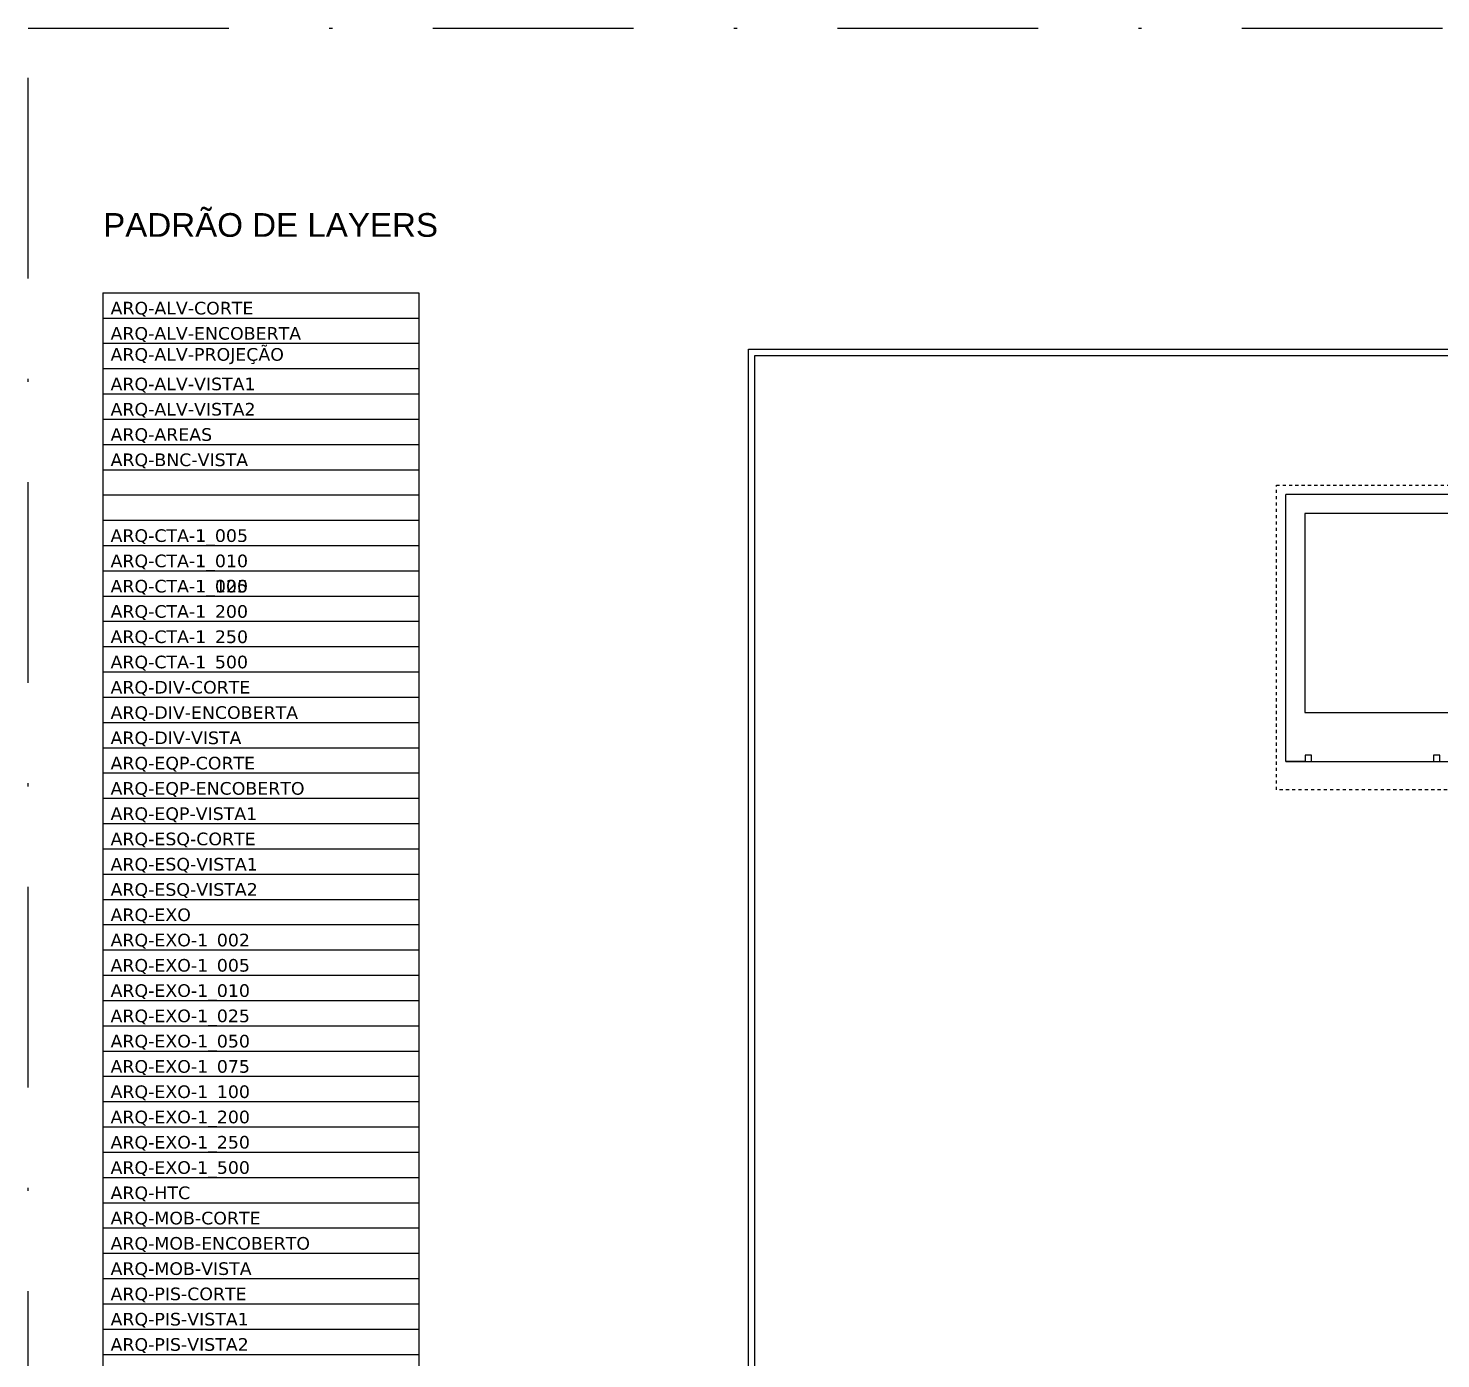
# Model space of a CAD drawing. Extents: x 175 to 308, y 27 to 112.
# Drawn here: x 175.24 to 219.93, y 69.6 to 111.71 of the extents above; entities that cross this region are included whole.
import ezdxf

# ---------------------------------------------------------------- set-up
doc = ezdxf.new("R2010")
doc.units = 0
doc.header["$LTSCALE"] = 0.01
for name, pattern in [('C5', [60, 50, -5, 0, -5]), ('CONTINU', [0]), ('DASHDOT', [25.4, 12.7, -6.35, 0, -6.35]), ('HIDDEN', [9.525, 6.35, -3.175])]:
    doc.linetypes.add(name, pattern=pattern)
doc.layers.get('0').update_dxf_attribs({"linetype": 'CONTINUOUS'})
for name, color, linetype in [('A-COTAS', 1, 'CONTINUOUS'), ('A-MURO', 2, 'CONTINUOUS'), ('A-PISOS-NIVEL', 1, 'CONTINUOUS'), ('AR-PRJ-COB', 2, 'HIDDEN'), ('ARQ-ALV-CORTE', 3, 'CONTINUOUS'), ('ARQ-ALV-ENCOBERTA', 8, 'CONTINUOUS'), ('ARQ-ALV-PROJEÇÃO', 8, 'CONTINUOUS'), ('ARQ-ALV-VISTA1', 2, 'CONTINUOUS'), ('ARQ-ALV-VISTA2', 2, 'CONTINUOUS'), ('ARQ-AREAS', 7, 'CONTINUOUS'), ('ARQ-BNC-VISTA', 1, 'CONTINUOUS'), ('ARQ-CTA-1_005', 1, 'C5'), ('ARQ-CTA-1_010', 1, 'C5'), ('ARQ-CTA-1_025', 1, 'CONTINUOUS'), ('ARQ-CTA-1_100', 1, 'CONTINUOUS'), ('ARQ-CTA-1_200', 1, 'C5'), ('ARQ-CTA-1_250', 1, 'CONTINUOUS'), ('ARQ-CTA-1_500', 1, 'CONTINUOUS'), ('ARQ-DIV-CORTE', 2, 'CONTINUOUS'), ('ARQ-DIV-ENCOBERTA', 8, 'CONTINUOUS'), ('ARQ-DIV-VISTA', 1, 'CONTINUOUS'), ('ARQ-EQP-CORTE', 2, 'CONTINUOUS'), ('ARQ-EQP-ENCOBERTO', 8, 'CONTINUOUS'), ('ARQ-EQP-VISTA', 1, 'CONTINUOUS'), ('ARQ-ESQ-CORTE', 3, 'CONTINUOUS'), ('ARQ-ESQ-VISTA1', 2, 'CONTINUOUS'), ('ARQ-ESQ-VISTA2', 1, 'CONTINUOUS'), ('ARQ-EXO', 251, 'C5'), ('ARQ-EXO-1_002', 251, 'C5'), ('ARQ-EXO-1_005', 251, 'C5'), ('ARQ-EXO-1_010', 251, 'C5'), ('ARQ-EXO-1_025', 251, 'C5'), ('ARQ-EXO-1_050', 251, 'C5'), ('ARQ-EXO-1_100', 251, 'C5'), ('ARQ-EXO-1_200', 251, 'C5'), ('ARQ-EXO-1_250', 251, 'C5'), ('ARQ-EXO-1_500', 251, 'C5'), ('ARQ-HTC', 9, 'CONTINUOUS'), ('ARQ-MOB-CORTE', 2, 'CONTINUOUS'), ('ARQ-MOB-ENCOBERTO', 8, 'HIDDEN'), ('ARQ-MOB-VISTA', 1, 'CONTINU'), ('ARQ-PIS-CORTE', 2, 'CONTINUOUS'), ('ARQ-PIS-VISTA1', 1, 'CONTINUOUS'), ('ARQ-PIS-VISTA2', 2, 'CONTINUOUS'), ('ARQ-TXT', 2, 'CONTINUOUS')]:
    doc.layers.add(name, color=color, linetype=linetype)
doc.styles.add('ESC-50-A20', font='arial.ttf', dxfattribs={"height": 0.1})
doc.styles.get("Standard").update_dxf_attribs({"font": 'simplex.shx'})

msp = doc.modelspace()

# ---------------------------------------------------------------- linework, layer by layer
at = {"color": 251}
for p, q in [((177.593, 103.34), (187.593, 103.34)), ((177.593, 103.34), (177.593, 31.34)), ((187.593, 103.34), (187.593, 31.306)), ((177.593, 102.54), (187.593, 102.54)), ((177.593, 101.74), (187.593, 101.74)), ((177.593, 100.94), (187.593, 100.94)), ((177.593, 100.14), (187.593, 100.14)), ((177.593, 99.34), (187.593, 99.34)), ((177.593, 98.54), (187.593, 98.54)), ((177.593, 97.74), (187.593, 97.74)), ((177.593, 96.94), (187.593, 96.94)), ((177.593, 96.14), (187.593, 96.14)), ((177.593, 95.34), (187.593, 95.34)), ((177.593, 94.54), (187.593, 94.54)), ((177.593, 93.74), (187.593, 93.74)), ((177.593, 92.94), (187.593, 92.94)), ((177.593, 92.14), (187.593, 92.14)), ((177.593, 91.34), (187.593, 91.34)), ((177.593, 90.54), (187.593, 90.54)), ((177.593, 89.74), (187.593, 89.74)), ((177.593, 88.94), (187.593, 88.94)), ((177.593, 88.14), (187.593, 88.14)), ((177.593, 87.34), (187.593, 87.34)), ((177.593, 86.54), (187.593, 86.54)), ((177.593, 85.74), (187.593, 85.74)), ((177.593, 84.94), (187.593, 84.94)), ((177.593, 84.14), (187.593, 84.14)), ((177.593, 83.34), (187.593, 83.34)), ((177.593, 82.54), (187.593, 82.54)), ((177.593, 81.74), (187.593, 81.74)), ((177.593, 80.94), (187.593, 80.94)), ((177.593, 80.14), (187.593, 80.14)), ((177.593, 79.34), (187.593, 79.34)), ((177.593, 78.54), (187.593, 78.54)), ((177.593, 77.74), (187.593, 77.74)), ((177.593, 76.94), (187.593, 76.94)), ((177.593, 76.14), (187.593, 76.14)), ((177.593, 75.34), (187.593, 75.34)), ((177.593, 74.54), (187.593, 74.54)), ((177.593, 73.74), (187.593, 73.74)), ((177.593, 72.94), (187.593, 72.94)), ((177.593, 72.14), (187.593, 72.14)), ((177.593, 71.34), (187.593, 71.34)), ((177.593, 70.54), (187.593, 70.54)), ((177.593, 69.74), (187.593, 69.74))]:
    msp.add_line(p, q, dxfattribs=at)
at = {"linetype": 'DASHDOT', "ltscale": 50}
msp.add_lwpolyline([(175.238, 111.711), (308.207, 111.711), (308.207, 26.99), (175.238, 26.99)], close=True, dxfattribs=at)
at = {"layer": 'A-COTAS', "color": 251}
for points in [[(215.628, 90.053), (272.828, 90.053), (272.828, 96.353), (215.628, 96.353)], [(219.903, 88.703), (219.703, 88.703), (219.703, 88.503), (219.903, 88.503)]]:
    msp.add_lwpolyline(points, close=True, dxfattribs=at)
at = {"layer": 'A-MURO', "color": 251}
for p, q in [((198.028, 51.553), (198.028, 101.553)), ((198.028, 101.553), (278.028, 101.553)), ((198.228, 51.553), (198.228, 101.353)), ((198.228, 101.353), (277.793, 101.353))]:
    msp.add_line(p, q, dxfattribs=at)
at = {"layer": 'A-PISOS-NIVEL', "color": 251}
for p, q in [((215.028, 88.503), (215.028, 96.953)), ((273.428, 96.953), (215.028, 96.953)), ((215.028, 88.503), (215.843, 88.503)), ((215.643, 88.503), (215.028, 88.503)), ((215.843, 88.503), (242.628, 88.503))]:
    msp.add_line(p, q, dxfattribs=at)
msp.add_lwpolyline([(215.843, 88.703), (215.643, 88.703), (215.643, 88.503), (215.843, 88.503)], close=True, dxfattribs=at)
at = {"layer": 'AR-PRJ-COB', "color": 251, "ltscale": 0.5}
msp.add_lwpolyline([(214.728, 97.253), (273.728, 97.253), (273.728, 87.603), (214.728, 87.603)], close=True, dxfattribs=at)

# ---------------------------------------------------------------- texts
at = {"layer": 'ARQ-ALV-CORTE', "insert": (177.843, 103.053), "char_height": 0.4, "attachment_point": 1}
msp.add_mtext_dynamic_manual_height_columns('{\\fVerdana|b0|i0|c0|p34;ARQ-ALV-CORTE}', width=14.41568, gutter_width=12.5, heights=[0], dxfattribs=at)
at = {"layer": 'ARQ-ALV-ENCOBERTA', "insert": (177.843, 102.253), "char_height": 0.4, "attachment_point": 1}
msp.add_mtext_dynamic_manual_height_columns('{\\fVerdana|b0|i0|c0|p34;ARQ-ALV-ENCOBERTA}', width=14.41568, gutter_width=12.5, heights=[0], dxfattribs=at)
at = {"layer": 'ARQ-ALV-PROJEÇÃO', "insert": (177.843, 101.588), "char_height": 0.4, "attachment_point": 1}
msp.add_mtext_dynamic_manual_height_columns('{\\fVerdana|b0|i0|c0|p34;ARQ-ALV-PROJEÇÃO}', width=14.41568, gutter_width=12.5, heights=[0], dxfattribs=at)
at = {"layer": 'ARQ-ALV-VISTA1', "insert": (177.843, 100.653), "char_height": 0.4, "attachment_point": 1}
msp.add_mtext_dynamic_manual_height_columns('{\\fVerdana|b0|i0|c0|p34;ARQ-ALV-VISTA1}', width=14.41568, gutter_width=12.5, heights=[0], dxfattribs=at)
at = {"layer": 'ARQ-ALV-VISTA2', "insert": (177.843, 99.853), "char_height": 0.4, "attachment_point": 1}
msp.add_mtext_dynamic_manual_height_columns('{\\fVerdana|b0|i0|c0|p34;ARQ-ALV-VISTA2}', width=14.41568, gutter_width=12.5, heights=[0], dxfattribs=at)
at = {"layer": 'ARQ-AREAS', "insert": (177.843, 99.053), "char_height": 0.4, "attachment_point": 1}
msp.add_mtext_dynamic_manual_height_columns('{\\fVerdana|b0|i0|c0|p34;ARQ-AREAS}', width=14.41568, gutter_width=12.5, heights=[0], dxfattribs=at)
at = {"layer": 'ARQ-BNC-VISTA', "insert": (177.843, 98.253), "char_height": 0.4, "attachment_point": 1}
msp.add_mtext_dynamic_manual_height_columns('{\\fVerdana|b0|i0|c0|p34;ARQ-BNC-VISTA}', width=14.41568, gutter_width=12.5, heights=[0], dxfattribs=at)
at = {"layer": 'ARQ-CTA-1_005', "insert": (177.843, 95.853), "char_height": 0.4, "attachment_point": 1}
msp.add_mtext_dynamic_manual_height_columns('{\\fVerdana|b0|i0|c0|p34;ARQ-CTA-1_005}', width=14.41568, gutter_width=12.5, heights=[0], dxfattribs=at)
at = {"layer": 'ARQ-CTA-1_010', "insert": (177.843, 95.053), "char_height": 0.4, "attachment_point": 1}
msp.add_mtext_dynamic_manual_height_columns('{\\fVerdana|b0|i0|c0|p34;ARQ-CTA-1_010}', width=14.41568, gutter_width=12.5, heights=[0], dxfattribs=at)
at = {"layer": 'ARQ-CTA-1_025', "insert": (177.843, 94.253), "char_height": 0.4, "attachment_point": 1}
msp.add_mtext_dynamic_manual_height_columns('{\\fVerdana|b0|i0|c0|p34;ARQ-CTA-1_025}', width=14.41568, gutter_width=12.5, heights=[0], dxfattribs=at)
at = {"layer": 'ARQ-CTA-1_100', "insert": (177.843, 94.253), "char_height": 0.4, "attachment_point": 1}
msp.add_mtext_dynamic_manual_height_columns('{\\fVerdana|b0|i0|c0|p34;ARQ-CTA-1_100}', width=14.41568, gutter_width=12.5, heights=[0], dxfattribs=at)
at = {"layer": 'ARQ-CTA-1_200', "insert": (177.843, 93.453), "char_height": 0.4, "attachment_point": 1}
msp.add_mtext_dynamic_manual_height_columns('{\\fVerdana|b0|i0|c0|p34;ARQ-CTA-1_200}', width=14.41568, gutter_width=12.5, heights=[0], dxfattribs=at)
at = {"layer": 'ARQ-CTA-1_250', "insert": (177.843, 92.653), "char_height": 0.4, "attachment_point": 1}
msp.add_mtext_dynamic_manual_height_columns('{\\fVerdana|b0|i0|c0|p34;ARQ-CTA-1_250}', width=14.41568, gutter_width=12.5, heights=[0], dxfattribs=at)
at = {"layer": 'ARQ-CTA-1_500', "insert": (177.843, 91.853), "char_height": 0.4, "attachment_point": 1}
msp.add_mtext_dynamic_manual_height_columns('{\\fVerdana|b0|i0|c0|p34;ARQ-CTA-1_500}', width=14.41568, gutter_width=12.5, heights=[0], dxfattribs=at)
at = {"layer": 'ARQ-DIV-CORTE', "insert": (177.843, 91.053), "char_height": 0.4, "attachment_point": 1}
msp.add_mtext_dynamic_manual_height_columns('{\\fVerdana|b0|i0|c0|p34;ARQ-DIV-CORTE}', width=14.41568, gutter_width=12.5, heights=[0], dxfattribs=at)
at = {"layer": 'ARQ-DIV-ENCOBERTA', "insert": (177.843, 90.253), "char_height": 0.4, "attachment_point": 1}
msp.add_mtext_dynamic_manual_height_columns('{\\fVerdana|b0|i0|c0|p34;ARQ-DIV-ENCOBERTA}', width=14.41568, gutter_width=12.5, heights=[0], dxfattribs=at)
at = {"layer": 'ARQ-DIV-VISTA', "insert": (177.843, 89.453), "char_height": 0.4, "attachment_point": 1}
msp.add_mtext_dynamic_manual_height_columns('{\\fVerdana|b0|i0|c0|p34;ARQ-DIV-VISTA}', width=14.41568, gutter_width=12.5, heights=[0], dxfattribs=at)
at = {"layer": 'ARQ-EQP-CORTE', "insert": (177.843, 88.653), "char_height": 0.4, "attachment_point": 1}
msp.add_mtext_dynamic_manual_height_columns('{\\fVerdana|b0|i0|c0|p34;ARQ-EQP-CORTE}', width=14.41568, gutter_width=12.5, heights=[0], dxfattribs=at)
at = {"layer": 'ARQ-EQP-ENCOBERTO', "insert": (177.843, 87.853), "char_height": 0.4, "attachment_point": 1}
msp.add_mtext_dynamic_manual_height_columns('{\\fVerdana|b0|i0|c0|p34;ARQ-EQP-ENCOBERTO}', width=14.41568, gutter_width=12.5, heights=[0], dxfattribs=at)
at = {"layer": 'ARQ-EQP-VISTA', "insert": (177.843, 87.053), "char_height": 0.4, "attachment_point": 1}
msp.add_mtext_dynamic_manual_height_columns('{\\fVerdana|b0|i0|c0|p34;ARQ-EQP-VISTA1}', width=14.41568, gutter_width=12.5, heights=[0], dxfattribs=at)
at = {"layer": 'ARQ-ESQ-CORTE', "insert": (177.843, 86.253), "char_height": 0.4, "attachment_point": 1}
msp.add_mtext_dynamic_manual_height_columns('{\\fVerdana|b0|i0|c0|p34;ARQ-ESQ-CORTE}', width=14.41568, gutter_width=12.5, heights=[0], dxfattribs=at)
at = {"layer": 'ARQ-ESQ-VISTA1', "insert": (177.843, 85.453), "char_height": 0.4, "attachment_point": 1}
msp.add_mtext_dynamic_manual_height_columns('{\\fVerdana|b0|i0|c0|p34;ARQ-ESQ-VISTA1}', width=14.41568, gutter_width=12.5, heights=[0], dxfattribs=at)
at = {"layer": 'ARQ-ESQ-VISTA2', "insert": (177.843, 84.653), "char_height": 0.4, "attachment_point": 1}
msp.add_mtext_dynamic_manual_height_columns('{\\fVerdana|b0|i0|c0|p34;ARQ-ESQ-VISTA2}', width=14.41568, gutter_width=12.5, heights=[0], dxfattribs=at)
at = {"layer": 'ARQ-EXO', "insert": (177.843, 83.853), "char_height": 0.4, "attachment_point": 1}
msp.add_mtext_dynamic_manual_height_columns('{\\fVerdana|b0|i0|c0|p34;ARQ-EXO}', width=14.41568, gutter_width=12.5, heights=[0], dxfattribs=at)
at = {"layer": 'ARQ-EXO-1_002', "insert": (177.843, 83.053), "char_height": 0.4, "attachment_point": 1}
msp.add_mtext_dynamic_manual_height_columns('{\\fVerdana|b0|i0|c0|p34;ARQ-EXO-1_002}', width=14.41568, gutter_width=12.5, heights=[0], dxfattribs=at)
at = {"layer": 'ARQ-EXO-1_005', "insert": (177.843, 82.253), "char_height": 0.4, "attachment_point": 1}
msp.add_mtext_dynamic_manual_height_columns('{\\fVerdana|b0|i0|c0|p34;ARQ-EXO-1_005}', width=14.41568, gutter_width=12.5, heights=[0], dxfattribs=at)
at = {"layer": 'ARQ-EXO-1_010', "insert": (177.843, 81.453), "char_height": 0.4, "attachment_point": 1}
msp.add_mtext_dynamic_manual_height_columns('{\\fVerdana|b0|i0|c0|p34;ARQ-EXO-1_010}', width=14.41568, gutter_width=12.5, heights=[0], dxfattribs=at)
at = {"layer": 'ARQ-EXO-1_025', "insert": (177.843, 80.653), "char_height": 0.4, "attachment_point": 1}
msp.add_mtext_dynamic_manual_height_columns('{\\fVerdana|b0|i0|c0|p34;ARQ-EXO-1_025}', width=14.41568, gutter_width=12.5, heights=[0], dxfattribs=at)
at = {"layer": 'ARQ-EXO-1_050', "char_height": 0.4, "attachment_point": 1}
for s, insert in [('{\\fVerdana|b0|i0|c0|p34;ARQ-EXO-1_050}', (177.843, 79.853)), ('{\\fVerdana|b0|i0|c0|p34;ARQ-EXO-1_075}', (177.843, 79.053))]:
    msp.add_mtext_dynamic_manual_height_columns(s, width=14.41568, gutter_width=12.5, heights=[0], dxfattribs=dict(at, insert=insert))
at = {"layer": 'ARQ-EXO-1_100', "insert": (177.843, 78.253), "char_height": 0.4, "attachment_point": 1}
msp.add_mtext_dynamic_manual_height_columns('{\\fVerdana|b0|i0|c0|p34;ARQ-EXO-1_100}', width=14.41568, gutter_width=12.5, heights=[0], dxfattribs=at)
at = {"layer": 'ARQ-EXO-1_200', "insert": (177.843, 77.453), "char_height": 0.4, "attachment_point": 1}
msp.add_mtext_dynamic_manual_height_columns('{\\fVerdana|b0|i0|c0|p34;ARQ-EXO-1_200}', width=14.41568, gutter_width=12.5, heights=[0], dxfattribs=at)
at = {"layer": 'ARQ-EXO-1_250', "insert": (177.843, 76.653), "char_height": 0.4, "attachment_point": 1}
msp.add_mtext_dynamic_manual_height_columns('{\\fVerdana|b0|i0|c0|p34;ARQ-EXO-1_250}', width=14.41568, gutter_width=12.5, heights=[0], dxfattribs=at)
at = {"layer": 'ARQ-EXO-1_500', "insert": (177.843, 75.853), "char_height": 0.4, "attachment_point": 1}
msp.add_mtext_dynamic_manual_height_columns('{\\fVerdana|b0|i0|c0|p34;ARQ-EXO-1_500}', width=14.41568, gutter_width=12.5, heights=[0], dxfattribs=at)
at = {"layer": 'ARQ-HTC', "insert": (177.843, 75.053), "char_height": 0.4, "attachment_point": 1}
msp.add_mtext_dynamic_manual_height_columns('{\\fVerdana|b0|i0|c0|p34;ARQ-HTC}', width=14.41568, gutter_width=12.5, heights=[0], dxfattribs=at)
at = {"layer": 'ARQ-MOB-CORTE', "insert": (177.843, 74.253), "char_height": 0.4, "attachment_point": 1}
msp.add_mtext_dynamic_manual_height_columns('{\\fVerdana|b0|i0|c0|p34;ARQ-MOB-CORTE}', width=14.41568, gutter_width=12.5, heights=[0], dxfattribs=at)
at = {"layer": 'ARQ-MOB-ENCOBERTO', "insert": (177.843, 73.453), "char_height": 0.4, "attachment_point": 1}
msp.add_mtext_dynamic_manual_height_columns('{\\fVerdana|b0|i0|c0|p34;ARQ-MOB-ENCOBERTO}', width=14.41568, gutter_width=12.5, heights=[0], dxfattribs=at)
at = {"layer": 'ARQ-MOB-VISTA', "insert": (177.843, 72.653), "char_height": 0.4, "attachment_point": 1}
msp.add_mtext_dynamic_manual_height_columns('{\\fVerdana|b0|i0|c0|p34;ARQ-MOB-VISTA}', width=14.41568, gutter_width=12.5, heights=[0], dxfattribs=at)
at = {"layer": 'ARQ-PIS-CORTE', "insert": (177.843, 71.853), "char_height": 0.4, "attachment_point": 1}
msp.add_mtext_dynamic_manual_height_columns('{\\fVerdana|b0|i0|c0|p34;ARQ-PIS-CORTE}', width=14.41568, gutter_width=12.5, heights=[0], dxfattribs=at)
at = {"layer": 'ARQ-PIS-VISTA1', "insert": (177.843, 71.053), "char_height": 0.4, "attachment_point": 1}
msp.add_mtext_dynamic_manual_height_columns('{\\fVerdana|b0|i0|c0|p34;ARQ-PIS-VISTA1}', width=14.41568, gutter_width=12.5, heights=[0], dxfattribs=at)
at = {"layer": 'ARQ-PIS-VISTA2', "insert": (177.843, 70.253), "char_height": 0.4, "attachment_point": 1}
msp.add_mtext_dynamic_manual_height_columns('{\\fVerdana|b0|i0|c0|p34;ARQ-PIS-VISTA2}', width=14.41568, gutter_width=12.5, heights=[0], dxfattribs=at)
at = {"layer": 'ARQ-TXT', "insert": (177.608, 105.86), "char_height": 0.75, "attachment_point": 1, "style": 'ESC-50-A20'}
msp.add_mtext_dynamic_manual_height_columns('PADRÃO DE LAYERS', width=12.96658, gutter_width=12.5, heights=[0], dxfattribs=at)

doc.saveas('drawing.dxf')
